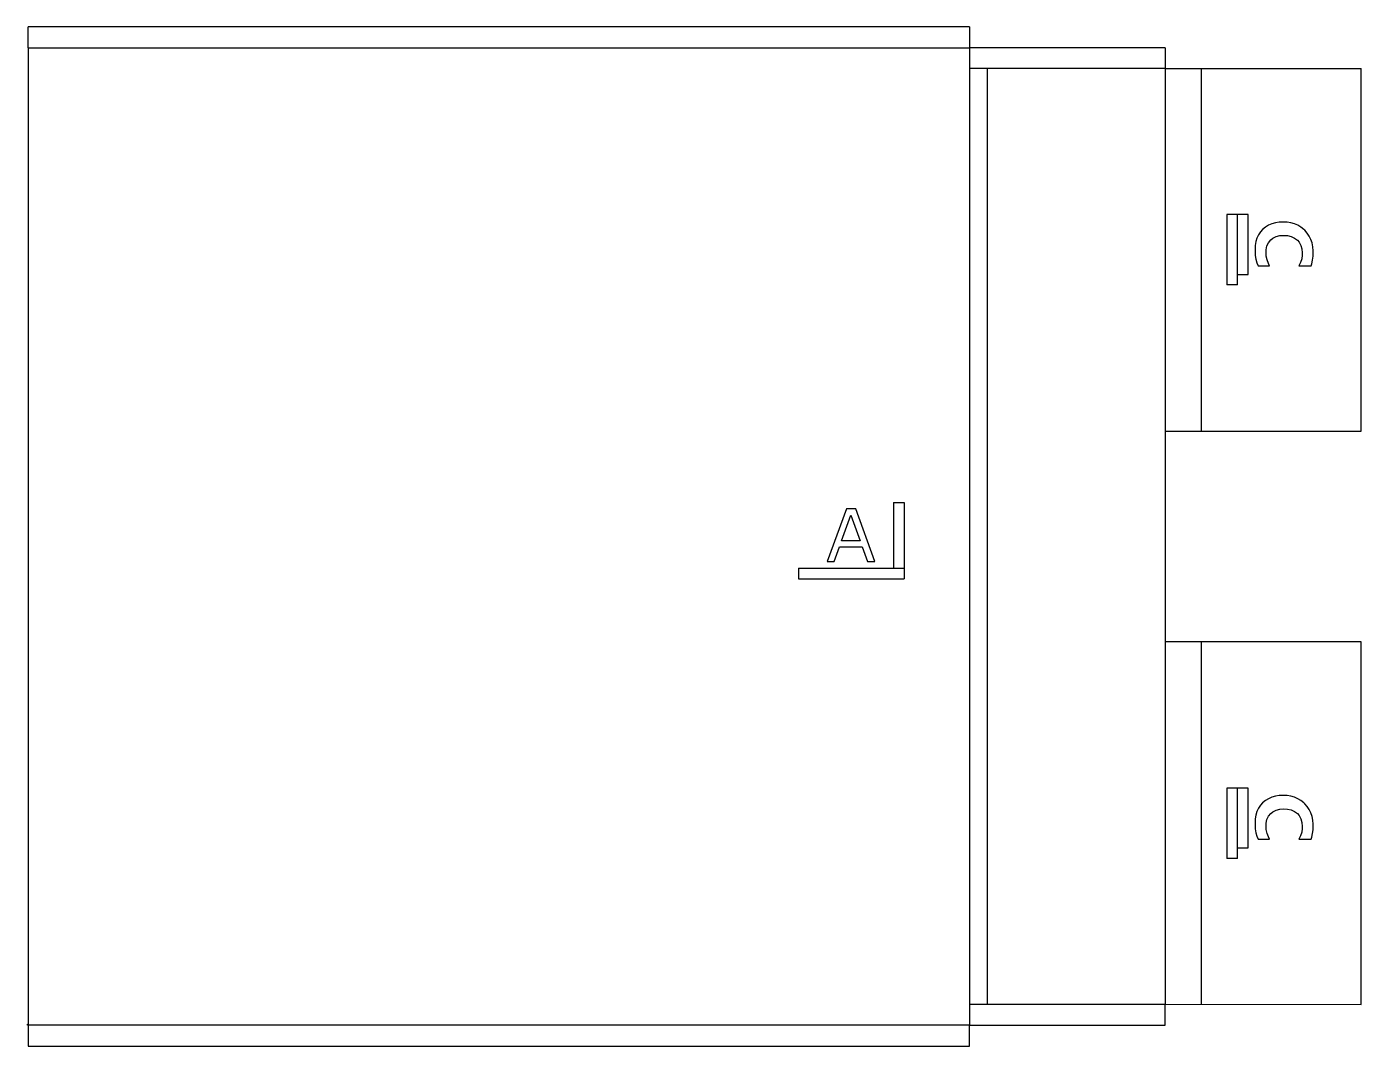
# Model space of a CAD drawing. Extents: x 13 to 335, y 121 to 366.
import ezdxf

# ---------------------------------------------------------------- set-up
doc = ezdxf.new("R2010")
doc.units = 0
doc.layers.add('Layer_1', color=7, linetype='CONTINUOUS')

msp = doc.modelspace()

# ---------------------------------------------------------------- linework, layer by layer
at = {"layer": 'Layer_1', "color": 7}
for p, q in [((240.366002, 366.157683), (13.66043, 366.157683)), ((13.66043, 361.077683), (13.66043, 366.157683)), ((240.366002, 366.157683), (240.366002, 361.077683)), ((13.6479, 361.08996), (13.6479, 125.678972)), ((287.572224, 361.082898), (240.359974, 361.082898)), ((287.572224, 361.082898), (287.572224, 356.087565)), ((287.572224, 356.087565), (334.784474, 356.087565)), ((334.784474, 268.78564), (334.784474, 356.087565)), ((287.572224, 268.78564), (334.784474, 268.78564)), ((287.572224, 268.78564), (287.572224, 217.985643)), ((334.784446, 217.985643), (287.572196, 217.985643)), ((334.784474, 130.694315), (334.784474, 217.985643)), ((287.572224, 130.778982), (334.784474, 130.694315)), ((287.572224, 125.698982), (287.572224, 130.778982)), ((13.66043, 125.693761), (13.66043, 120.613761)), ((240.359974, 125.698982), (287.572224, 125.698982)), ((240.366002, 120.613761), (240.366002, 125.693761)), ((13.66043, 120.613761), (240.366002, 120.613761))]:
    msp.add_line(p, q, dxfattribs=at)
at = {"layer": 'Layer_1', "color": 1}
for p, q in [((13.675332, 361.100684), (240.363716, 361.100684)), ((240.375525, 361.113012), (240.375525, 125.693083)), ((287.60753, 356.097245), (240.354217, 356.097245)), ((244.669649, 356.097245), (244.669649, 130.780111)), ((287.60753, 268.785217), (287.60753, 356.097245)), ((296.231705, 356.104019), (296.231705, 268.789196)), ((287.593137, 130.798709), (287.593137, 217.985217)), ((296.21257, 217.985713), (296.21257, 130.754598)), ((240.36051, 130.798709), (287.593137, 130.798709)), ((13.27943, 125.693761), (13.66043, 126.064177)), ((240.391741, 125.697119), (13.650129, 125.697119))]:
    msp.add_line(p, q, dxfattribs=at)
at = {"layer": 'Layer_1', "color": 3}
for p, q in [((302.420641, 320.908565), (302.420641, 303.964648)), ((304.960641, 320.908565), (302.420641, 320.908565)), ((304.960641, 303.964648), (304.960641, 320.908565)), ((307.500641, 320.908565), (304.960641, 320.908565)), ((307.500641, 306.504648), (307.500641, 320.908565)), ((312.411308, 318.357982), (311.691641, 317.902898)), ((313.215641, 318.707232), (312.411308, 318.357982)), ((314.094058, 318.961232), (313.215641, 318.707232)), ((315.035974, 319.098815), (314.094058, 318.961232)), ((315.903808, 319.119982), (315.035974, 319.098815)), ((316.888058, 319.077648), (315.903808, 319.119982)), ((317.829974, 318.929482), (316.888058, 319.077648)), ((318.697808, 318.675482), (317.829974, 318.929482)), ((319.512724, 318.326232), (318.697808, 318.675482)), ((320.253558, 317.881732), (319.512724, 318.326232)), ((309.649058, 315.267648), (309.405641, 314.399815)), ((310.019474, 316.050815), (309.649058, 315.267648)), ((310.495724, 316.770482), (310.019474, 316.050815)), ((311.014308, 317.341982), (310.495724, 316.770482)), ((311.691641, 317.902898), (311.014308, 317.341982)), ((312.993391, 314.801982), (313.469641, 315.204148)), ((313.469641, 315.204148), (314.242224, 315.606315)), ((314.242224, 315.606315), (315.120641, 315.839148)), ((315.120641, 315.839148), (316.115474, 315.913232)), ((316.115474, 315.913232), (317.015058, 315.860315)), ((317.015058, 315.860315), (317.914641, 315.648648)), ((317.914641, 315.648648), (318.697808, 315.267648)), ((318.697808, 315.267648), (319.375141, 314.749065)), ((320.941474, 317.331398), (320.253558, 317.881732)), ((321.174308, 317.119732), (320.941474, 317.331398)), ((321.766974, 316.442398), (321.174308, 317.119732)), ((322.253808, 315.722732), (321.766974, 316.442398)), ((322.634808, 314.928982), (322.253808, 315.722732)), ((309.236308, 313.457898), (309.193974, 312.441898)), ((309.193974, 312.441898), (309.193974, 312.124398)), ((309.193974, 312.124398), (309.246891, 311.087232)), ((309.405641, 314.399815), (309.236308, 313.457898)), ((311.829224, 311.838648), (311.850391, 312.452482)), ((311.850391, 312.452482), (312.051474, 313.362648)), ((312.051474, 313.362648), (312.432474, 314.145815)), ((312.432474, 314.145815), (312.993391, 314.801982)), ((319.375141, 314.749065), (319.787891, 314.262232)), ((319.787891, 314.262232), (320.221808, 313.500232)), ((320.221808, 313.500232), (320.475808, 312.632398)), ((320.475808, 312.632398), (320.560474, 311.669315)), ((322.931141, 314.092898), (322.634808, 314.928982)), ((323.111058, 313.182732), (322.931141, 314.092898)), ((323.185141, 312.209065), (323.111058, 313.182732)), ((323.153532, 310.875565), (323.195865, 311.912732)), ((323.195865, 311.912732), (323.185423, 312.209065)), ((309.246891, 311.087232), (309.384474, 310.155898)), ((309.384474, 310.155898), (309.606724, 309.309232)), ((309.606724, 309.309232), (309.903058, 308.568398)), ((311.882141, 310.896732), (311.829224, 311.838648)), ((312.083224, 309.997148), (311.882141, 310.896732)), ((312.390141, 309.139898), (312.083224, 309.997148)), ((312.697058, 308.568398), (312.390141, 309.139898)), ((320.158449, 309.383315), (319.745699, 308.568398)), ((320.423032, 310.251148), (320.158449, 309.383315)), ((320.550032, 311.171898), (320.423032, 310.251148)), ((320.560474, 311.669315), (320.550032, 311.171898)), ((322.698449, 308.568398), (322.857199, 309.076398)), ((322.857199, 309.076398), (323.047699, 309.923065)), ((323.047699, 309.923065), (323.153532, 310.875565)), ((304.960641, 306.504648), (307.500641, 306.504648)), ((309.903058, 308.568398), (312.697058, 308.568398)), ((319.745699, 308.568398), (322.698449, 308.568398)), ((304.960641, 303.964648), (302.420641, 303.964648)), ((222.099169, 251.603672), (224.639169, 251.603672)), ((222.099169, 251.603672), (222.099169, 235.728675)), ((224.639169, 251.603672), (224.639169, 233.188675)), ((210.732669, 250.026755), (206.118336, 237.326758)), ((209.589669, 242.311505), (211.822752, 248.545088)), ((212.986919, 250.026755), (210.732669, 250.026755)), ((211.822752, 248.545088), (214.045252, 242.311505)), ((217.601252, 237.326758), (212.986919, 250.026755)), ((214.045252, 242.311505), (209.589669, 242.311505)), ((207.832836, 237.326758), (209.071086, 240.861588)), ((209.071086, 240.861588), (214.563836, 240.861588)), ((214.563836, 240.861588), (215.812669, 237.326758)), ((199.239169, 235.728675), (224.639169, 235.728675)), ((199.239169, 235.728675), (199.239169, 233.188675)), ((206.118336, 237.326758), (207.832836, 237.326758)), ((215.812669, 237.326758), (217.601252, 237.326758)), ((199.239169, 233.188675), (224.639169, 233.188675)), ((302.420641, 182.796059), (302.420641, 165.862726)), ((304.960641, 182.796059), (302.420641, 182.796059)), ((304.960641, 165.862726), (304.960641, 182.796059)), ((307.500641, 182.796059), (304.960641, 182.796059)), ((307.500641, 168.402726), (307.500641, 182.796059)), ((312.411308, 180.245476), (311.691641, 179.800976)), ((313.215641, 180.605309), (312.411308, 180.245476)), ((314.094058, 180.848726), (313.215641, 180.605309)), ((315.035974, 180.996893), (314.094058, 180.848726)), ((315.903808, 181.018059), (315.035974, 180.996893)), ((316.888058, 180.975726), (315.903808, 181.018059)), ((317.829974, 180.827559), (316.888058, 180.975726)), ((318.697808, 180.573559), (317.829974, 180.827559)), ((319.512724, 180.224309), (318.697808, 180.573559)), ((320.253558, 179.769226), (319.512724, 180.224309)), ((309.649058, 177.165726), (309.405641, 176.297893)), ((310.019474, 177.948893), (309.649058, 177.165726)), ((310.495724, 178.668559), (310.019474, 177.948893)), ((311.014308, 179.240059), (310.495724, 178.668559)), ((311.691641, 179.800976), (311.014308, 179.240059)), ((312.993391, 176.700059), (313.469641, 177.091643)), ((313.469641, 177.091643), (314.242224, 177.504393)), ((314.242224, 177.504393), (315.120641, 177.737226)), ((315.120641, 177.737226), (316.115474, 177.811309)), ((316.115474, 177.811309), (317.015058, 177.758393)), ((317.015058, 177.758393), (317.914641, 177.546726)), ((317.914641, 177.546726), (318.697808, 177.165726)), ((318.697808, 177.165726), (319.375141, 176.647143)), ((320.941474, 179.229476), (320.253558, 179.769226)), ((321.174308, 179.017809), (320.941474, 179.229476)), ((321.766974, 178.340476), (321.174308, 179.017809)), ((322.253808, 177.610226), (321.766974, 178.340476)), ((322.634808, 176.827059), (322.253808, 177.610226)), ((309.236308, 175.355976), (309.193974, 174.329393)), ((309.193974, 174.329393), (309.193974, 174.022476)), ((309.193974, 174.022476), (309.246891, 172.985309)), ((309.405641, 176.297893), (309.236308, 175.355976)), ((311.829224, 173.726143), (311.850391, 174.350559)), ((311.882141, 172.794809), (311.829224, 173.726143)), ((311.850391, 174.350559), (312.051474, 175.260726)), ((312.051474, 175.260726), (312.432474, 176.043893)), ((312.432474, 176.043893), (312.993391, 176.700059)), ((319.375141, 176.647143), (319.787891, 176.160309)), ((319.787891, 176.160309), (320.221808, 175.398309)), ((320.221808, 175.398309), (320.475808, 174.530476)), ((320.475808, 174.530476), (320.560474, 173.556809)), ((322.931141, 175.990976), (322.634808, 176.827059)), ((323.111058, 175.080809), (322.931141, 175.990976)), ((323.185141, 174.107143), (323.111058, 175.080809)), ((323.153532, 172.773643), (323.195865, 173.810809)), ((323.195865, 173.810809), (323.185423, 174.107143)), ((309.246891, 172.985309), (309.384474, 172.043393)), ((309.384474, 172.043393), (309.606724, 171.207309)), ((309.606724, 171.207309), (309.903058, 170.466476)), ((309.903058, 170.466476), (312.697058, 170.466476)), ((312.083224, 171.895226), (311.882141, 172.794809)), ((312.390141, 171.037976), (312.083224, 171.895226)), ((312.697058, 170.466476), (312.390141, 171.037976)), ((320.158449, 171.281393), (319.745699, 170.466476)), ((319.745699, 170.466476), (322.698449, 170.466476)), ((320.423032, 172.149226), (320.158449, 171.281393)), ((320.550032, 173.069976), (320.423032, 172.149226)), ((320.560474, 173.556809), (320.550032, 173.069976)), ((322.698449, 170.466476), (322.857199, 170.963893)), ((322.857199, 170.963893), (323.047699, 171.821143)), ((323.047699, 171.821143), (323.153532, 172.773643)), ((304.960641, 168.402726), (307.500641, 168.402726)), ((304.960641, 165.862726), (302.420641, 165.862726))]:
    msp.add_line(p, q, dxfattribs=at)

doc.saveas('drawing.dxf')
